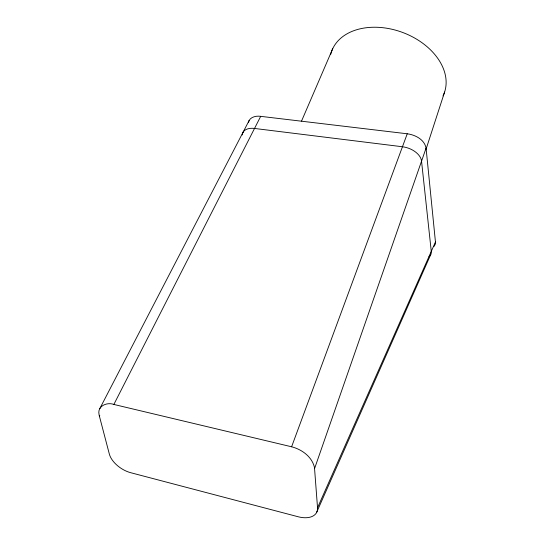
<?xml version="1.0" encoding="UTF-8"?>
<svg xmlns="http://www.w3.org/2000/svg" width="545" height="545" viewBox="0 0 545 545"><rect width="100%" height="100%" fill="white"/><g stroke="black" fill="none" stroke-linecap="round" stroke-linejoin="round"><path stroke-width="0.82" d="M248.445 122.693C249.201 117.093 255.973 115.581 260.694 116.344L407.244 133.784C415.208 134.84 424.528 139.513 426.074 148.138L435.462 242.082L435.21 244.378L434.072 246.367M426.033 149.255L444.597 92.057M429.726 255.98L431.081 253.657L431.272 251.409L421.544 161.15A18.012 11.363 18 0 0 402.448 146.755L254.529 128.45A17.168 10.185 25.5 0 0 242.218 134.962M314.56 468.598L314.519 468.114A17.12 10.655 27.7 0 0 314.315 466.847C311.617 456.424 301.617 449.353 291.602 446.784L113.857 404.445C107.12 401.822 97.139 406.066 99.04 414.425A15.955 9.272 34.8 0 0 99.258 415.603L109.334 454.046A20.635 11.629 33.5 0 0 130.698 472.699L298.258 516.783A22.086 13.162 27.3 0 0 317.531 507.763L314.56 468.598L426.074 148.138M291.602 446.784L407.244 133.784M301.542 121.079L332.716 48.703M317.531 507.763L435.455 241.98M316.482 512.722L430.938 254.079M113.857 404.445L260.694 116.344M99.374 416.067L99.776 415.297M242.675 133L249.208 120.343M99.803 408.593L243.125 132.108M429.01 256.641L429.385 256.32M330.74 54.255A60.052 42.217 20.6 0 1 402.51 32.407A60.052 42.217 20.6 0 1 443.024 95.893"/></g></svg>
